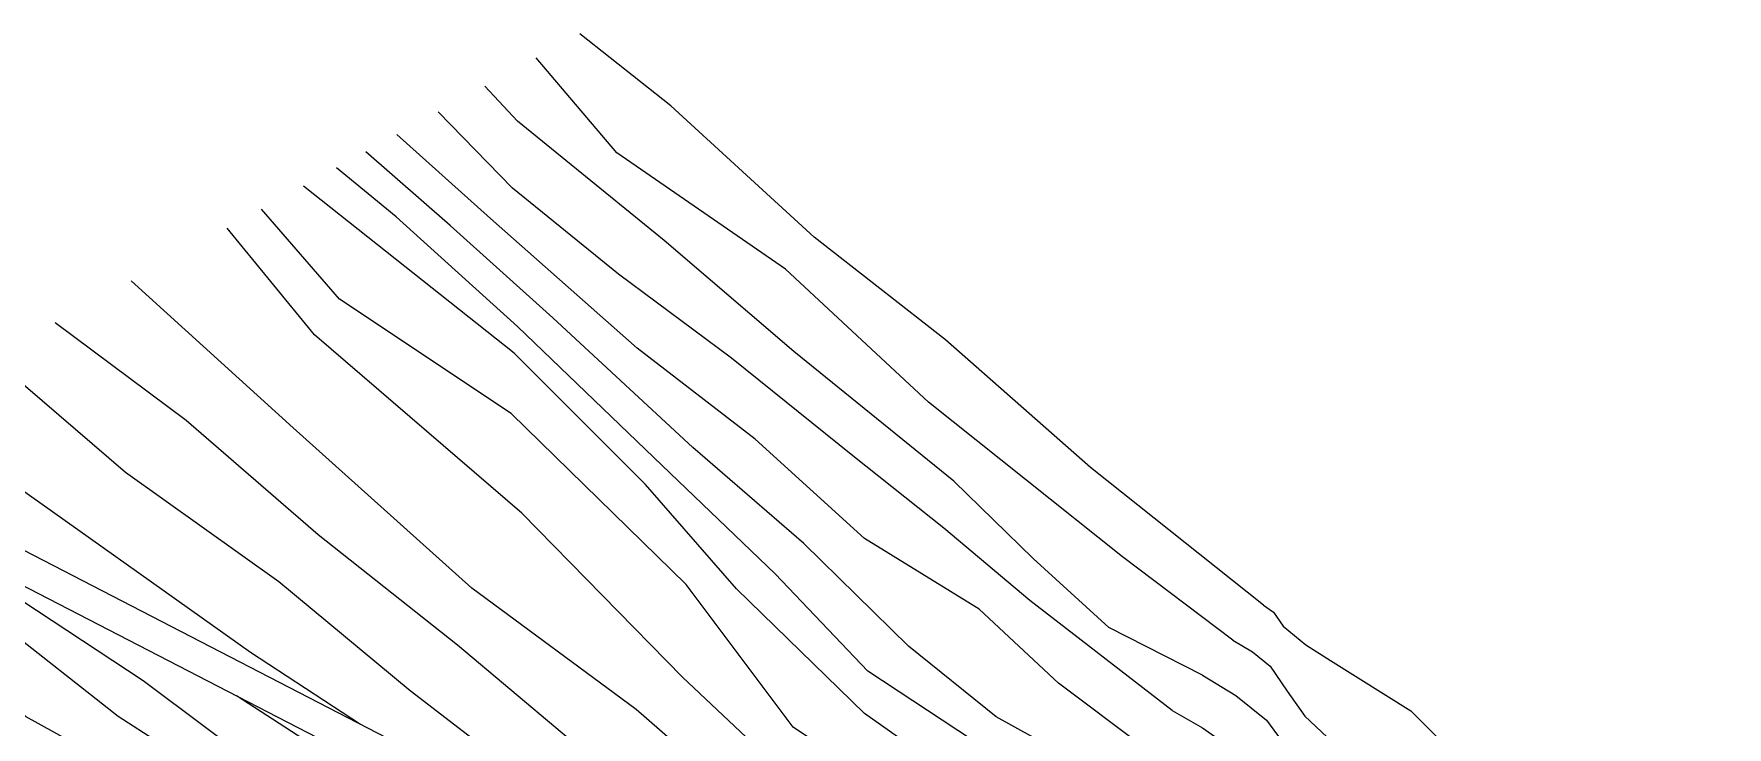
# Model space of a CAD drawing. Header units: metres. Extents: x -81 to 63023, y -186 to 109005.
# Drawn here: x 62354.02 to 62396.96, y 108765.93 to 108783.53 of the extents above; entities that cross this region are included whole.
import ezdxf

# ---------------------------------------------------------------- set-up
doc = ezdxf.new("R2010")
doc.units = ezdxf.units.M
doc.layers.add('curve livello 5m', color=7, linetype='Continuous')
doc.layers.add('Strade', color=7, linetype='Continuous')
doc.layers.add('no_plot', color=5, linetype='Continuous', plot=False)

msp = doc.modelspace()

# ---------------------------------------------------------------- linework, layer by layer
at = {"layer": 'curve livello 5m', "color": 2, "flags": 128}
for points in [[(62382.1093915503, 108765.4634200354), (62380.00042067035, 108767.0488256871), (62377.99196547014, 108768.9280875001), (62375.08623780191, 108770.721797304), (62372.3085980732, 108773.2417056126), (62369.31734614578, 108775.5480017776), (62365.59959341316, 108778.8366833914), (62363.22307524156, 108780.9683262998)], [(62377.63567098261, 108761.4664031276), (62373.54700465521, 108764.2989529241), (62370.46800688231, 108767.1953020425), (62366.39281791676, 108771.3588492372), (62361.14046407065, 108775.8843362765), (62358.92541011001, 108778.5981149181)], [(62372.54749901962, 108757.6117244503), (62368.02407353933, 108760.7678011076), (62364.40188572234, 108762.939888426), (62361.7757334418, 108765.0215847468), (62359.15459508901, 108766.7220840743)]]:
    msp.add_lwpolyline(points, dxfattribs=at)
at = {"layer": 'no_plot', "flags": 128}
for points in [[(62385.20000025957, 108769.0276506529), (62380.81152615687, 108772.5166487322), (62377.13650521728, 108775.7626187627), (62373.80339207944, 108778.3678869257), (62370.17108876393, 108781.6992959333), (62367.86170161726, 108783.5265817)], [(62384.42734808226, 108768.1365929985), (62381.6236529232, 108770.2527804259), (62376.70943615412, 108774.182050875), (62373.0771271884, 108777.5561771173), (62368.80395754799, 108780.5030519586), (62366.75385909648, 108782.9155939028)], [(62383.65469590494, 108767.2455353441), (62381.2820685687, 108768.4586399561), (62379.35908538598, 108770.2097636562), (62377.35061888548, 108772.1744587946), (62373.29104310268, 108775.4630951954), (62370.00062924798, 108778.2819506075), (62366.28291041602, 108781.3143333891), (62365.45783378321, 108782.2008211472)], [(62382.88204372762, 108766.3544776898), (62379.27377157156, 108769.1418397897), (62377.09441049647, 108770.9783617616), (62374.78686682048, 108772.8148679228), (62371.71013722537, 108775.2920194353), (62368.84709188981, 108777.4274670484), (62366.15495242916, 108779.6056545026), (62364.26905188679, 108781.5451943603)], [(62381.33673937297, 108764.5723623811), (62378.41960519482, 108766.1942856119), (62376.19752223621, 108767.9880858415), (62373.54805380794, 108770.5934444302), (62370.72769784594, 108773.0279137618), (62367.18085524777, 108776.3166168379), (62364.57414825376, 108778.665682246), (62362.43428840564, 108780.533301355)], [(62380.56408719564, 108763.6813047267), (62377.8214946541, 108765.5961743557), (62375.17213922818, 108767.3472019786), (62372.82178326686, 108769.8244507125), (62369.74499152051, 108772.7714837987), (62366.2835997301, 108776.1029154128), (62363.20683058401, 108778.8790841361), (62361.69459379109, 108780.1253513309)], [(62380.01320698175, 108762.7939653746), (62375.08682541377, 108766.2792781121), (62371.83909528256, 108769.4398713334), (62369.53144286366, 108772.0879912256), (62366.19823367396, 108775.4194397944), (62360.85512785318, 108779.6623762829)], [(62379.02320073686, 108762.0625539734), (62373.27514760559, 108765.9283423563), (62370.55824228145, 108769.548928177), (62366.12083974075, 108773.8934752358), (62361.77417687932, 108776.7896566801), (62359.78900559807, 108779.0743976885)], [(62376.2481412284, 108760.8702522818), (62371.46438826121, 108764.4797252306), (62369.29099626736, 108766.3804336639), (62365.12540427285, 108769.4576856886), (62360.59748955042, 108773.5306502583), (62356.49060751019, 108777.2552934889)], [(62374.86061147414, 108760.2741014361), (62371.19290100111, 108763.3028822214), (62368.74793932308, 108764.6604125561), (62364.76340622175, 108768.0092601905), (62361.23168130137, 108770.8150255396), (62357.88104061215, 108773.7113387277), (62354.55625610291, 108776.1884766054)], [(62370.74784575724, 108761.6281107825), (62369.04149784581, 108762.8962485523), (62366.26655569243, 108764.7683073647), (62363.56095254852, 108766.8484213946), (62360.23095058226, 108769.6219449939), (62356.34601083121, 108772.3953940477), (62352.95149576932, 108775.3034329617)], [(62362.30560730743, 108765.9950118394), (62359.51167500073, 108767.8275177701), (62353.26330956523, 108772.26234918), (62351.0687092179, 108774.2650546849)], [(62371.91550668109, 108755.4067694581), (62367.39045651909, 108759.1382919084), (62363.31549644181, 108761.5818909997), (62356.16163159863, 108766.1976492693), (62350.18487454946, 108770.9040882658), (62348.43771540707, 108772.8140315631)], [(62371.59951051181, 108754.304291962), (62366.93789839219, 108757.780377175), (62364.67397166022, 108759.5905508903), (62359.69341638683, 108762.9392656369), (62353.80739762627, 108766.1973378748), (62349.00786393453, 108770.0892198873), (62347.04829740194, 108772.0477516719)], [(62372.23150285035, 108756.5092469542), (62368.47700284666, 108759.319482256), (62363.85870904247, 108762.1251038846), (62360.05537851714, 108764.6592627913), (62356.79534440729, 108767.1029696728), (62352.53924162181, 108769.9086392085), (62351.51543976256, 108771.0171708997)], [(62385.20000025957, 108769.0276506529), (62385.45875937448, 108768.8461261063), (62385.70153965642, 108768.4967234228), (62386.27429025332, 108768.0222975411), (62386.90239229497, 108767.6240375899)], [(62384.42734808226, 108768.1365929985), (62384.9191679402, 108767.8382988924), (62385.36705065434, 108767.4773733866), (62385.36705065434, 108767.4773733866), (62385.80633794246, 108766.8462273452), (62386.24872493093, 108766.2084920929), (62386.24872493093, 108766.2084920929), (62386.81876997824, 108765.6768161), (62387.53228822087, 108765.0878397273), (62388.32871043911, 108764.4855799495), (62389.14746741323, 108763.9140537411), (62389.9279899235, 108763.4172780764), (62390.6097087503, 108763.0392699301)], [(62386.90239229497, 108767.6240375899), (62388.93398425187, 108766.3445655096), (62390.53909782333, 108764.7403007478), (62392.09241223715, 108763.3430582125), (62395.45975666432, 108760.7448309396)], [(62383.65469590494, 108767.2455353441), (62384.50290673629, 108766.731086227), (62385.27534193423, 108766.1086206669), (62385.27534193423, 108766.1086206669), (62385.77143441474, 108765.4407148276), (62386.29506585057, 108764.5982679341), (62386.7959102054, 108763.9202607631), (62386.7959102054, 108763.9202607631), (62387.49163947326, 108763.2728045213), (62388.31413937986, 108762.6041485842), (62389.17154503375, 108761.9810531742), (62389.97199154345, 108761.4702785139), (62390.62361401749, 108761.1385848256), (62390.62361401749, 108761.1385848256), (62391.18450710118, 108761.0615086176), (62392.0237147241, 108760.4402606694), (62395.05170924132, 108758.1988089522), (62399.1038774019, 108755.9774651753)], [(62382.88204372762, 108766.3544776898), (62383.65444669472, 108765.9143530611), (62384.50688724527, 108765.3163494527), (62385.18363321412, 108764.7398679472), (62385.18363321412, 108764.7398679472), (62385.70557577118, 108764.0705077054), (62386.25956833859, 108763.194018083), (62386.81545891021, 108762.3134937643), (62387.34309547991, 108761.6320294332), (62387.34309547991, 108761.6320294332), (62387.87587169826, 108761.1598997673), (62388.48712999484, 108760.7156850165), (62388.99349288065, 108760.432649606), (62388.99349288065, 108760.432649606), (62389.68045063474, 108760.3385543555), (62390.36494608827, 108760.2441887106), (62390.36494608827, 108760.2441887106), (62392.41691288848, 108758.7251603682), (62394.57001798094, 108757.1313394153), (62400.43443530308, 108753.9165451601)]]:
    msp.add_lwpolyline(points, dxfattribs=at)
at = {"layer": 'Strade', "color": 2, "linetype": 'Continuous', "flags": 128}
for points in [[(62373.44475541064, 108760.2330853179), (62353.01658814214, 108770.7999255897), (62349.56262076249, 108773.4344297084)], [(62373.09291130977, 108759.5146107333), (62352.87796237886, 108769.9677173497), (62348.87175689537, 108773.0534103989)]]:
    msp.add_lwpolyline(points, dxfattribs=at)

doc.saveas('drawing.dxf')
